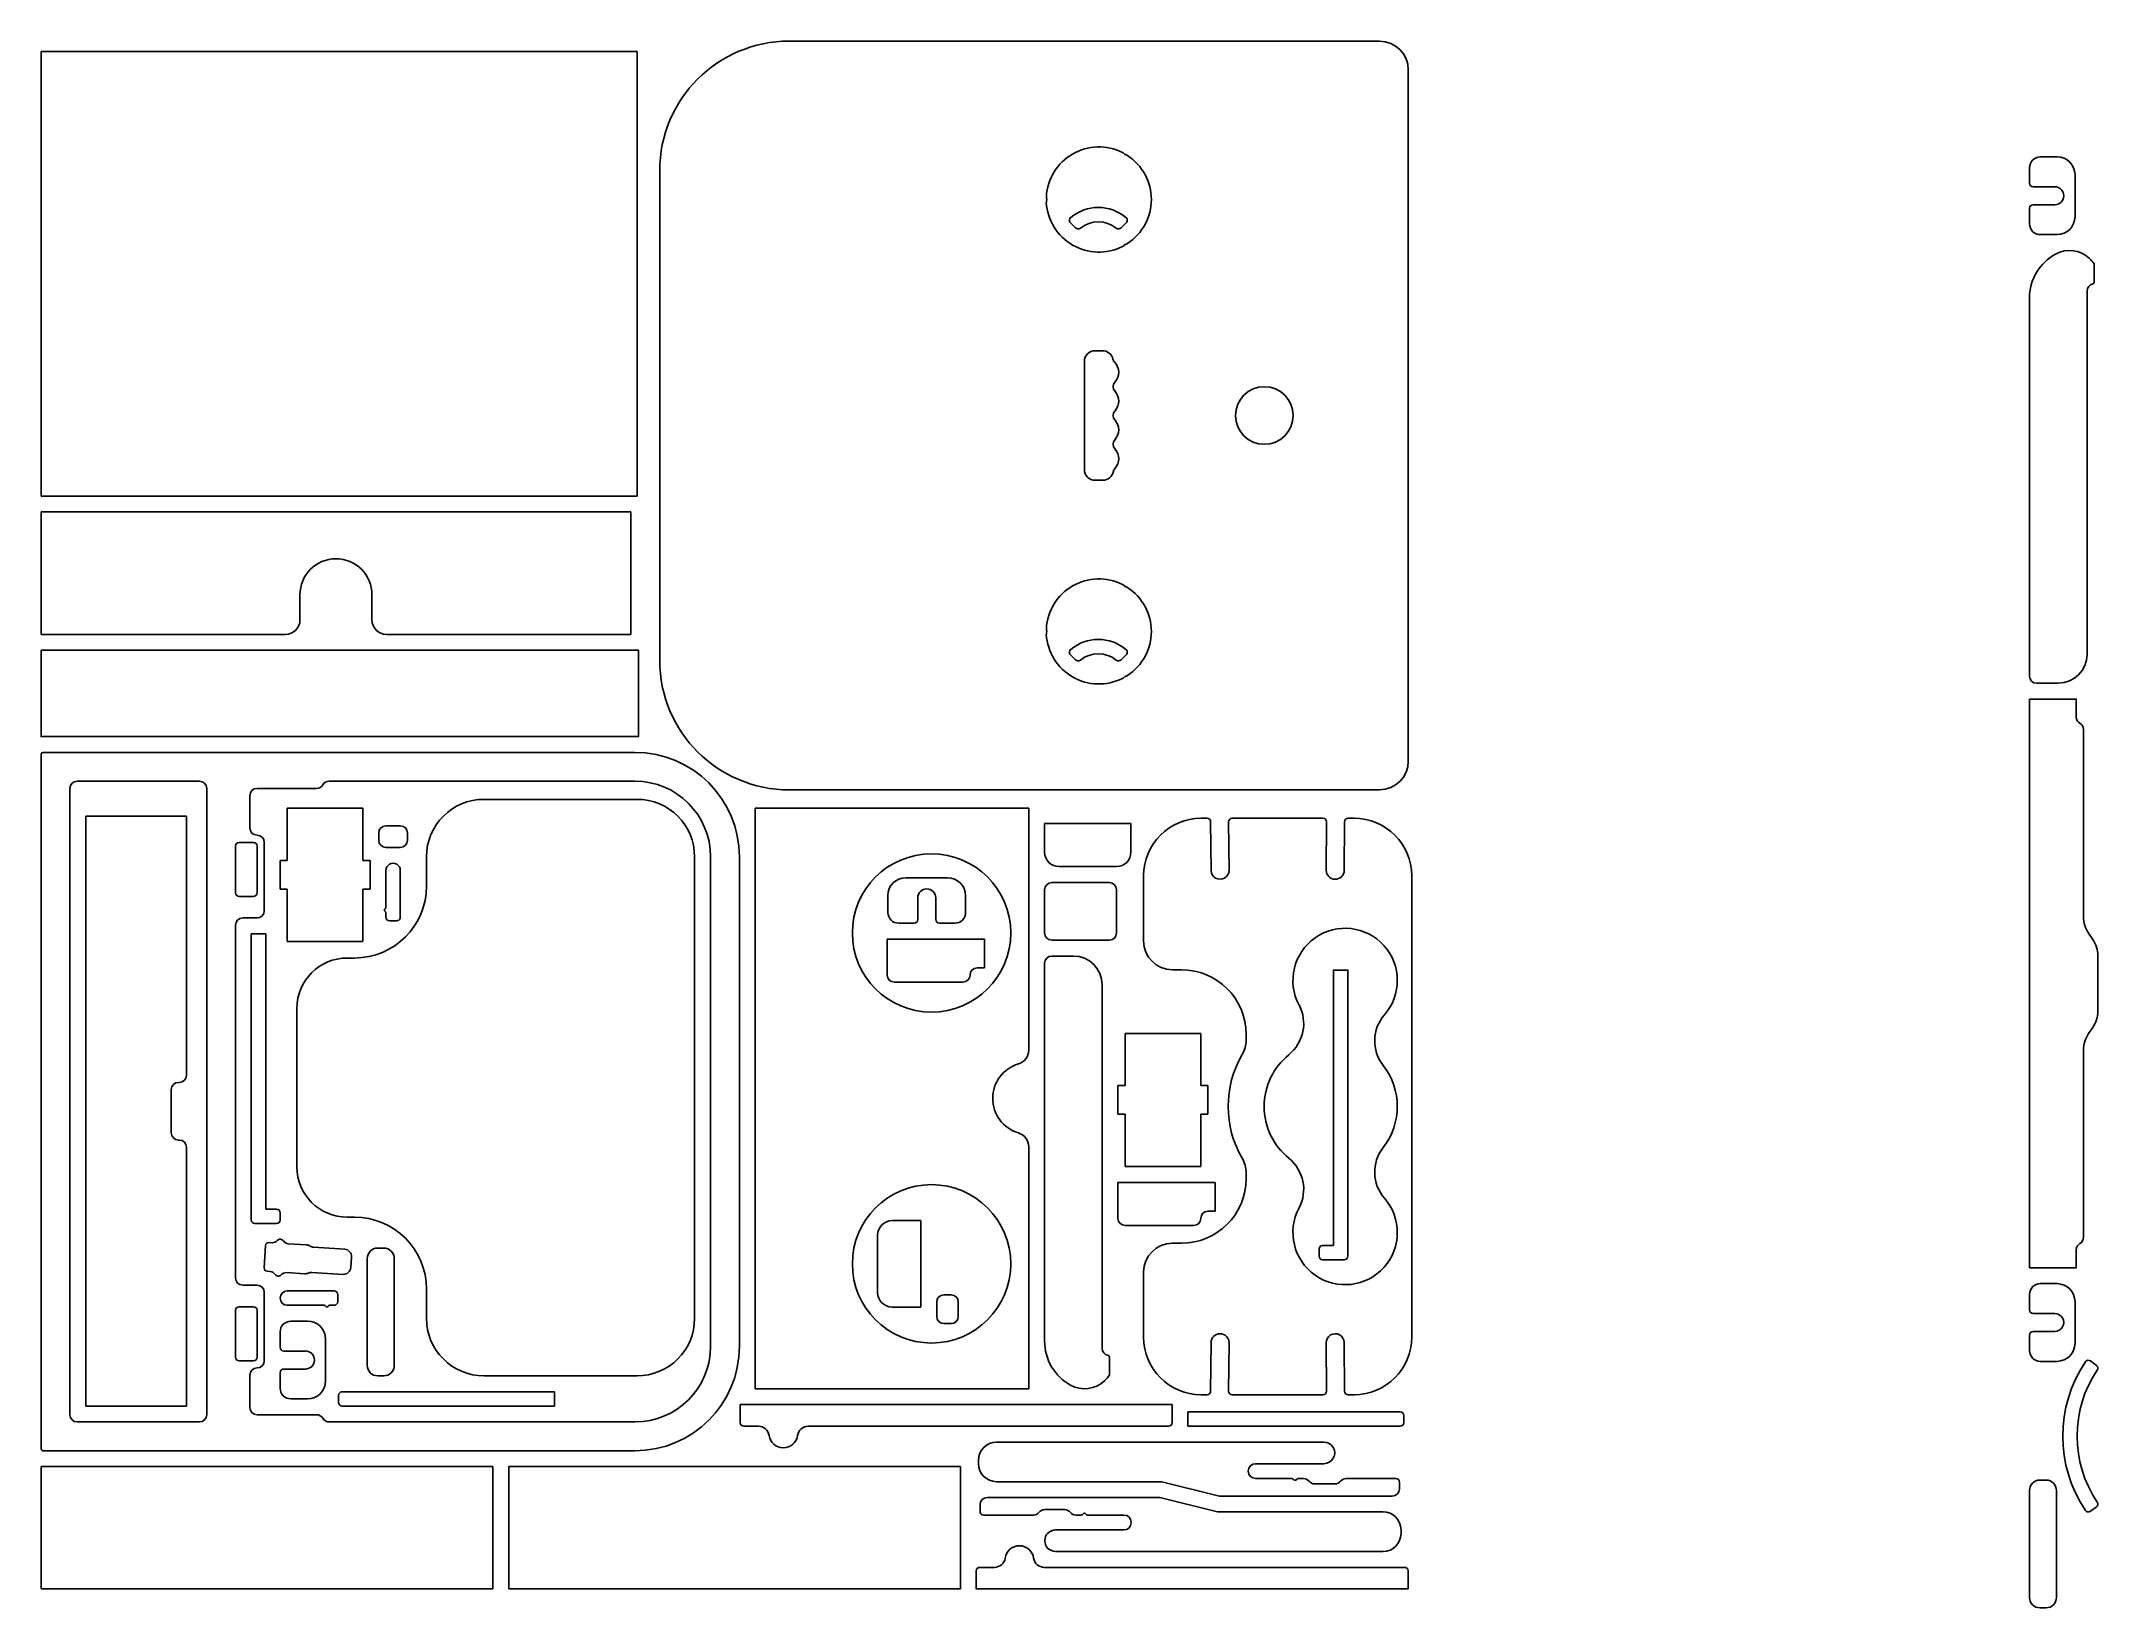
# Model space of a CAD drawing. Header units: inches. Extents: x 0 to 71.4, y -0.7 to 53.7.
import ezdxf

# ---------------------------------------------------------------- set-up
doc = ezdxf.new("R2010")
doc.units = ezdxf.units.IN
doc.header["$MEASUREMENT"] = 0
for name, color, linetype in [('OUTSIDE.5POLY.5BIT(3)', 7, 'Continuous'), ('SKINOUT.5POLY.5BIT(260)', 7, 'Continuous'), ('SMLOUTSIDE.5POLY.5BIT(3)', 7, 'Continuous')]:
    doc.layers.add(name, color=color, linetype=linetype)

msp = doc.modelspace()

# ---------------------------------------------------------------- linework, layer by layer
at = {"layer": 'OUTSIDE.5POLY.5BIT(3)', "color": 254}
for p, q in [((46.483, 53.75), (25.983, 53.75)), ((10.349, 53.388), (0, 53.388)), ((0, 53.388), (0, 37.95)), ((20.699, 53.388), (10.349, 53.388)), ((20.699, 37.95), (20.699, 53.388)), ((47.483, 40.75), (47.483, 52.75)), ((21.483, 49.25), (21.483, 32.25)), ((36.859, 43), (36.608, 43)), ((36.233, 42.625), (36.233, 40.75)), ((36.233, 40.75), (36.233, 38.875)), ((47.483, 28.75), (47.483, 40.75)), ((0, 37.95), (20.699, 37.95)), ((36.608, 38.5), (36.871, 38.5)), ((25.983, 27.75), (46.483, 27.75))]:
    msp.add_line(p, q, dxfattribs=at)
msp.add_circle((42.483, 40.75), 1, dxfattribs=at)
for centre, radius, start, end in [((25.983, 49.25), 4.5, 90, 180), ((46.483, 52.75), 1, 360, 90), ((36.733, 48.25), 1.825, 63.3057, 176.6943), ((37.421, 49.618), 0.294, 42.99039, 63.3057), ((37.64, 49.822), 0.0056, 222.99039, 257.04736), ((37.573, 49.53), 0.294, 56.73205, 77.04736), ((36.733, 48.25), 1.825, 303.26795, 56.73205), ((35.205, 48.163), 0.294, 162.95264, 183.26795), ((35.205, 48.338), 0.294, 176.6943, 197.00961), ((36.733, 48.25), 1.825, 183.26795, 296.6943), ((34.918, 48.251), 0.0056, 342.95264, 17.00961), ((37.421, 46.882), 0.294, 296.6943, 317.00961), ((37.64, 46.678), 0.0056, 102.95265, 137.00961), ((37.573, 46.97), 0.294, 282.95264, 303.26795), ((36.608, 42.625), 0.375, 90, 180), ((36.859, 42.625), 0.375, 13.04461, 90), ((37.468, 42.766), 0.25, 193.04461, 223.47921), ((36.924, 42.25), 0.5, 318.18969, 43.47921), ((37.483, 41.75), 0.25, 138.18969, 221.81031), ((36.924, 41.25), 0.5, 318.18969, 41.81031), ((37.483, 40.75), 0.25, 138.18969, 221.81031), ((36.924, 40.25), 0.5, 318.18969, 41.81031), ((37.483, 39.75), 0.25, 138.18969, 221.81031), ((36.924, 39.25), 0.5, 318.18969, 41.81031), ((36.608, 38.875), 0.375, 180, 270), ((36.871, 38.875), 0.375, 270, 348.46304), ((37.483, 38.75), 0.25, 138.18969, 168.46304), ((36.733, 33.25), 1.825, 63.3057, 176.6943), ((37.421, 34.618), 0.294, 42.99039, 63.3057), ((37.64, 34.822), 0.0056, 222.99039, 257.04735), ((37.573, 34.53), 0.294, 56.73205, 77.04736), ((36.733, 33.25), 1.825, 303.26795, 56.73205), ((35.205, 33.163), 0.294, 162.95264, 183.26795), ((35.205, 33.338), 0.294, 176.6943, 197.00961), ((36.733, 33.25), 1.825, 183.26795, 296.6943), ((34.918, 33.251), 0.0056, 342.95265, 17.00961), ((25.983, 32.25), 4.5, 180, 270), ((37.421, 31.882), 0.294, 296.6943, 317.00961), ((37.64, 31.678), 0.0056, 102.95264, 137.00961), ((37.573, 31.97), 0.294, 282.95264, 303.26795), ((46.483, 28.75), 1, 270, 360)]:
    msp.add_arc(centre, radius, start, end, dxfattribs=at)
at = {"layer": 'SKINOUT.5POLY.5BIT(260)', "color": 141, "true_color": 0xaaeaff}
for p, q in [((69.057, 49.356), (69.057, 48.819)), ((70.013, 49.731), (69.432, 49.731)), ((69.182, 48.694), (69.935, 48.694)), ((70.638, 48.381), (70.638, 49.106)), ((69.057, 47.944), (69.057, 47.406)), ((69.935, 48.069), (69.182, 48.069)), ((70.638, 47.656), (70.638, 48.381)), ((35.749, 47.443), (35.927, 47.266)), ((37.508, 47.266), (37.685, 47.443)), ((69.432, 47.031), (70.013, 47.031)), ((71.307, 45.379), (71.307, 46.011)), ((71.057, 32.452), (71.057, 45.073)), ((69.057, 44.823), (69.057, 39.377)), ((69.057, 39.377), (69.057, 31.702)), ((10.241, 37.4), (0, 37.4)), ((0, 37.4), (0, 33.15)), ((20.48, 37.4), (10.241, 37.4)), ((20.48, 33.15), (20.48, 37.4)), ((8.99, 33.65), (8.99, 34.525)), ((11.49, 34.525), (11.49, 33.65)), ((0, 33.15), (8.49, 33.15)), ((11.99, 33.15), (20.48, 33.15)), ((0, 32.599), (0, 29.601)), ((20.749, 32.6), (0.001, 32.6)), ((20.75, 29.601), (20.75, 32.599)), ((35.749, 32.443), (35.927, 32.266)), ((37.508, 32.266), (37.685, 32.443)), ((69.307, 31.452), (70.057, 31.452)), ((70.681, 30.902), (69.057, 30.902)), ((69.057, 30.902), (69.057, 21.027)), ((70.682, 30.277), (70.682, 30.901)), ((0.001, 29.6), (10.376, 29.6)), ((10.376, 29.6), (20.749, 29.6)), ((70.932, 23.338), (70.932, 29.844)), ((0, 28.988), (0, 16.925)), ((20.625, 29.05), (0.063, 29.05)), ((5.5, 28.05), (1.25, 28.05)), ((20.625, 28.05), (10, 28.05)), ((1, 27.8), (1, 6.05)), ((5.75, 16.925), (5.75, 27.8)), ((7.25, 27.55), (7.25, 26.425)), ((9.567, 27.8), (7.5, 27.8)), ((20.696, 27.42), (15.383, 27.42)), ((5.05, 26.83), (1.55, 26.83)), ((1.55, 26.83), (1.55, 16.59)), ((5.05, 17.84), (5.05, 26.83)), ((11.175, 27.109), (8.55, 27.109)), ((8.55, 27.109), (8.55, 25.297)), ((11.175, 25.297), (11.175, 27.109)), ((12.225, 26.501), (11.975, 26.501)), ((12.475, 26.501), (12.225, 26.501)), ((36.349, 26.586), (34.85, 26.586)), ((34.85, 26.586), (34.85, 25.586)), ((37.85, 26.586), (36.349, 26.586)), ((37.85, 25.586), (37.85, 26.586)), ((40.493, 26.764), (40.288, 26.764)), ((40.631, 24.954), (40.618, 26.64)), ((41.243, 26.638), (41.256, 24.959)), ((44.519, 26.764), (41.368, 26.764)), ((44.631, 24.959), (44.644, 26.638)), ((45.27, 26.64), (45.256, 24.954)), ((45.6, 26.764), (45.395, 26.764)), ((6.75, 25.8), (6.75, 24.175)), ((7.375, 25.925), (6.875, 25.925)), ((7.5, 24.988), (7.5, 25.8)), ((7.75, 25.925), (7.75, 23.55)), ((11.725, 26.251), (11.725, 26.001)), ((11.975, 25.751), (12.475, 25.751)), ((12.725, 26.001), (12.725, 26.251)), ((8.55, 25.297), (8.3, 25.297)), ((8.3, 25.297), (8.3, 24.297)), ((11.425, 25.297), (11.175, 25.297)), ((11.425, 24.297), (11.425, 25.297)), ((13.383, 25.42), (13.383, 24.41)), ((22.696, 17.411), (22.696, 25.42)), ((23.25, 8.425), (23.25, 25.425)), ((24.25, 8.425), (24.25, 25.425)), ((35.35, 25.086), (37.35, 25.086)), ((7.5, 24.175), (7.5, 24.988)), ((8.3, 24.297), (8.55, 24.297)), ((8.55, 24.297), (8.55, 22.484)), ((11.175, 22.484), (11.175, 24.297)), ((11.175, 24.297), (11.425, 24.297)), ((11.975, 24.951), (11.975, 23.675)), ((12.475, 24.138), (12.475, 24.951)), ((30.758, 24.7), (30.033, 24.7)), ((31.482, 24.7), (30.758, 24.7)), ((36.1, 24.529), (35.1, 24.529)), ((37.1, 24.529), (36.1, 24.529)), ((38.288, 24.764), (38.288, 22.504)), ((47.6, 16.753), (47.6, 24.764)), ((6.875, 24.05), (7.375, 24.05)), ((12.475, 23.326), (12.475, 24.138)), ((29.408, 24.075), (29.408, 23.494)), ((30.445, 23.244), (30.445, 23.997)), ((31.07, 23.997), (31.07, 23.244)), ((32.107, 23.494), (32.107, 24.075)), ((34.85, 24.279), (34.85, 22.779)), ((37.35, 22.779), (37.35, 24.279)), ((6.75, 23.05), (6.75, 16.925)), ((7.5, 23.3), (7, 23.3)), ((11.975, 23.477), (11.975, 23.326)), ((12.1, 23.201), (12.35, 23.201)), ((29.783, 23.119), (30.32, 23.119)), ((31.195, 23.119), (31.732, 23.119)), ((7.3, 22.749), (7.3, 17.655)), ((7.799, 22.75), (7.301, 22.75)), ((7.8, 13.187), (7.8, 22.749)), ((8.55, 22.484), (11.175, 22.484)), ((31.073, 22.569), (29.385, 22.569)), ((29.385, 22.569), (29.385, 21.319)), ((32.76, 22.569), (31.073, 22.569)), ((32.76, 21.57), (32.76, 22.569)), ((35.1, 22.529), (37.1, 22.529)), ((71.255, 22.557), (71.108, 22.771)), ((10.883, 21.91), (10.633, 21.91)), ((32.51, 21.569), (32.759, 21.569)), ((34.85, 21.729), (34.85, 14.054)), ((35.85, 21.979), (35.1, 21.979)), ((39.288, 21.504), (39.6, 21.504)), ((44.883, 21.491), (44.883, 11.929)), ((45.382, 21.492), (44.884, 21.492)), ((45.383, 16.397), (45.383, 21.491)), ((71.431, 20.064), (71.431, 21.99)), ((29.635, 21.069), (32.01, 21.069)), ((36.85, 8.358), (36.85, 20.979)), ((69.057, 21.027), (69.057, 11.152)), ((8.883, 20.16), (8.883, 14.66)), ((40.275, 19.294), (37.65, 19.294)), ((37.65, 19.294), (37.65, 17.482)), ((40.275, 17.482), (40.275, 19.294)), ((71.108, 19.283), (71.255, 19.498)), ((41.85, 19.254), (41.85, 19.059)), ((70.932, 12.21), (70.932, 18.717)), ((4.519, 15.84), (4.519, 17.34)), ((4.769, 17.59), (4.8, 17.59)), ((7.3, 17.655), (7.3, 12.812)), ((22.696, 9.4), (22.696, 17.411)), ((37.65, 17.482), (37.4, 17.482)), ((37.4, 17.482), (37.4, 16.482)), ((40.525, 17.482), (40.275, 17.482)), ((40.525, 16.482), (40.525, 17.482)), ((0, 16.925), (0, 4.863)), ((1.55, 16.59), (1.55, 6.35)), ((5.75, 6.05), (5.75, 16.925)), ((6.75, 16.925), (6.75, 10.8)), ((37.4, 16.482), (37.65, 16.482)), ((37.65, 16.482), (37.65, 14.669)), ((40.275, 14.669), (40.275, 16.482)), ((40.275, 16.482), (40.525, 16.482)), ((47.6, 8.744), (47.6, 16.753)), ((45.383, 11.554), (45.383, 16.397)), ((4.8, 15.59), (4.769, 15.59)), ((5.05, 6.35), (5.05, 15.34)), ((37.65, 14.669), (40.275, 14.669)), ((41.85, 14.449), (41.85, 14.254)), ((34.85, 14.054), (34.85, 8.608)), ((39.088, 14.119), (37.4, 14.119)), ((37.4, 14.119), (37.4, 12.869)), ((40.775, 14.119), (39.088, 14.119)), ((40.775, 13.12), (40.775, 14.119)), ((8.175, 13.187), (7.8, 13.187)), ((8.3, 12.812), (8.3, 13.062)), ((10.633, 12.91), (10.883, 12.91)), ((40.525, 13.119), (40.774, 13.119)), ((7.425, 12.687), (8.175, 12.687)), ((29.053, 12.289), (29.053, 10.289)), ((30.553, 12.789), (29.553, 12.789)), ((30.553, 11.289), (30.553, 12.789)), ((37.65, 12.619), (40.025, 12.619)), ((7.796, 11.927), (7.745, 11.148)), ((8.023, 12.022), (7.912, 12.029)), ((9.223, 11.944), (8.581, 11.986)), ((10.543, 11.796), (9.461, 11.866)), ((10.752, 11.156), (10.776, 11.531)), ((11.325, 11.473), (11.325, 9.618)), ((11.898, 11.838), (11.69, 11.838)), ((12.263, 7.765), (12.263, 11.473)), ((39.6, 12.004), (39.288, 12.004)), ((44.383, 11.804), (44.383, 11.554)), ((44.883, 11.929), (44.508, 11.929)), ((44.508, 11.429), (45.258, 11.429)), ((70.682, 11.153), (70.682, 11.777)), ((7.847, 11.032), (7.958, 11.024)), ((8.516, 10.988), (9.159, 10.947)), ((9.404, 10.993), (9.945, 10.958)), ((9.945, 10.958), (10.487, 10.923)), ((30.553, 9.789), (30.553, 11.289)), ((38.288, 11.004), (38.288, 8.744)), ((69.057, 11.152), (70.681, 11.152)), ((7, 10.55), (7.5, 10.55)), ((7.75, 10.3), (7.75, 7.925)), ((9.363, 10.349), (8.55, 10.349)), ((10.175, 10.349), (9.363, 10.349)), ((10.3, 9.974), (10.3, 10.224)), ((13.383, 10.41), (13.383, 9.4)), ((31.603, 10.212), (31.353, 10.212)), ((69.057, 10.227), (69.057, 9.69)), ((70.013, 10.602), (69.432, 10.602)), ((6.75, 9.675), (6.75, 8.05)), ((7.375, 9.8), (6.875, 9.8)), ((7.5, 8.863), (7.5, 9.675)), ((8.55, 9.849), (9.826, 9.849)), ((9.256, 9.299), (8.675, 9.299)), ((10.024, 9.849), (10.175, 9.849)), ((11.325, 9.618), (11.325, 7.765)), ((29.553, 9.789), (30.553, 9.789)), ((31.103, 9.962), (31.103, 9.713)), ((31.103, 9.713), (31.103, 9.462)), ((31.853, 9.462), (31.853, 9.962)), ((69.182, 9.565), (69.935, 9.565)), ((70.638, 9.253), (70.638, 9.977)), ((7.5, 8.05), (7.5, 8.863)), ((8.3, 8.924), (8.3, 8.387)), ((9.881, 7.95), (9.881, 8.674)), ((31.353, 9.212), (31.603, 9.212)), ((69.057, 8.815), (69.057, 8.278)), ((69.935, 8.94), (69.182, 8.94)), ((70.638, 8.528), (70.638, 9.253)), ((6.875, 7.925), (7.375, 7.925)), ((8.425, 8.262), (9.178, 8.262)), ((9.881, 7.225), (9.881, 7.95)), ((37.1, 7.421), (37.1, 8.052)), ((40.618, 6.868), (40.631, 8.553)), ((41.256, 8.548), (41.243, 6.87)), ((44.644, 6.87), (44.631, 8.548)), ((45.256, 8.553), (45.27, 6.868)), ((69.432, 7.903), (70.013, 7.903)), ((71.377, 7.773), (71.174, 7.918)), ((7.25, 7.425), (7.25, 6.3)), ((8.3, 7.512), (8.3, 6.975)), ((9.178, 7.637), (8.425, 7.637)), ((11.69, 7.4), (11.898, 7.4)), ((15.383, 7.4), (20.696, 7.4)), ((8.675, 6.6), (9.256, 6.6)), ((10.332, 6.725), (10.332, 6.475)), ((17.832, 6.85), (10.457, 6.85)), ((17.832, 6.35), (17.832, 6.85)), ((40.288, 6.744), (40.493, 6.744)), ((41.368, 6.744), (44.519, 6.744)), ((45.395, 6.744), (45.6, 6.744)), ((1.25, 5.8), (5.5, 5.8)), ((1.55, 6.35), (5.05, 6.35)), ((7.5, 6.05), (9.567, 6.05)), ((10, 5.8), (20.625, 5.8)), ((10.457, 6.35), (14.082, 6.35)), ((14.082, 6.35), (17.832, 6.35)), ((24.278, 6.399), (24.278, 5.775)), ((31.778, 6.4), (24.279, 6.4)), ((39.277, 6.4), (31.778, 6.4)), ((39.278, 5.775), (39.278, 6.399)), ((47.203, 6.15), (39.828, 6.15)), ((39.828, 6.15), (39.828, 5.65)), ((47.328, 5.775), (47.328, 6.025)), ((24.403, 5.65), (24.912, 5.65)), ((26.644, 5.65), (39.153, 5.65)), ((38.866, 5.1), (33.18, 5.1)), ((44.551, 5.1), (38.866, 5.1)), ((39.828, 5.65), (43.577, 5.65)), ((43.577, 5.65), (47.203, 5.65)), ((0.063, 4.8), (20.625, 4.8)), ((32.555, 4.475), (32.555, 4.35)), ((42.176, 4.35), (44.551, 4.35)), ((15.687, 4.25), (0, 4.25)), ((0, 4.25), (0, 0)), ((15.687, 0), (15.687, 4.25)), ((24.487, 4.25), (16.238, 4.25)), ((16.238, 4.25), (16.238, 0)), ((31.925, 4.25), (24.487, 4.25)), ((31.925, 0), (31.925, 4.25)), ((33.18, 3.725), (38.926, 3.725)), ((38.926, 3.725), (40.926, 3.225)), ((41.926, 4.085), (41.926, 4.1)), ((43.443, 3.835), (42.176, 3.835)), ((43.84, 3.835), (43.659, 3.835)), ((44.934, 3.648), (44.231, 3.648)), ((47.051, 3.835), (45.324, 3.835)), ((47.176, 3.475), (47.176, 3.71)), ((69.629, 3.78), (69.422, 3.78)), ((32.608, 2.925), (32.608, 2.69)), ((38.858, 3.175), (32.858, 3.175)), ((40.858, 2.675), (38.858, 3.175)), ((40.926, 3.225), (46.926, 3.225)), ((69.057, 3.415), (69.057, 1.561)), ((69.994, -0.292), (69.994, 3.415)), ((32.733, 2.565), (34.46, 2.565)), ((34.85, 2.753), (35.554, 2.753)), ((35.944, 2.565), (36.125, 2.565)), ((36.342, 2.565), (37.608, 2.565)), ((37.858, 2.315), (37.858, 2.3)), ((46.604, 2.675), (40.858, 2.675)), ((71.174, 2.697), (71.377, 2.842)), ((37.608, 2.05), (35.233, 2.05)), ((47.229, 1.925), (47.229, 2.05)), ((69.057, 1.561), (69.057, -0.292)), ((33.109, 0.75), (32.6, 0.75)), ((47.35, 0.75), (34.841, 0.75)), ((35.233, 1.3), (40.918, 1.3)), ((40.918, 1.3), (46.604, 1.3)), ((0, 0), (7.437, 0)), ((7.437, 0), (15.687, 0)), ((16.238, 0), (31.925, 0)), ((32.475, 0.625), (32.475, 0.001)), ((32.476, 0), (39.975, 0)), ((39.975, 0), (47.474, 0)), ((47.475, 0.001), (47.475, 0.625)), ((69.422, -0.657), (69.629, -0.657))]:
    msp.add_line(p, q, dxfattribs=at)
for centre, radius, start, end in [((69.432, 49.356), 0.375, 90, 180), ((70.013, 49.106), 0.625, 0, 90), ((69.182, 48.819), 0.125, 180, 270), ((69.935, 48.381), 0.313, 270.00003, 89.99997), ((36.717, 46.475), 1.5, 50.21591, 129.78409), ((69.182, 47.944), 0.125, 90, 180), ((35.837, 47.532), 0.125, 129.78409, 225), ((36.015, 47.354), 0.125, 225, 308.62063), ((36.717, 46.475), 1, 51.37937, 128.62063), ((37.419, 47.354), 0.125, 231.37937, 315), ((37.597, 47.532), 0.125, 315, 50.21591), ((69.432, 47.406), 0.375, 180, 270), ((70.013, 47.656), 0.625, 270, 360), ((70.445, 45.48), 1, 46.34923, 118.83601), ((70.807, 44.823), 1.75, 118.83601, 180), ((70.057, 45.073), 1.563, 36.8699, 46.34923), ((71.307, 45.073), 0.25, 101.53696, 180), ((71.244, 45.379), 0.0625, 281.53696, 360), ((10.24, 34.525), 1.25, 0.00004, 179.99996), ((8.49, 33.65), 0.5, 270, 360), ((11.99, 33.65), 0.5, 180, 270), ((36.717, 31.475), 1.5, 50.21591, 129.78409), ((0.001, 32.599), 0.001, 89.99999, 180.00001), ((20.749, 32.599), 0.001, 359.99999, 90.00001), ((35.837, 32.532), 0.125, 129.78409, 225), ((36.015, 32.354), 0.125, 225, 308.62063), ((36.717, 31.475), 1, 51.37937, 128.62063), ((37.419, 32.354), 0.125, 231.37937, 315), ((37.597, 32.532), 0.125, 315, 50.21591), ((70.057, 32.452), 1, 270, 360), ((69.307, 31.702), 0.25, 180, 270), ((70.681, 30.901), 0.001, 359.9999, 90.0001), ((70.932, 30.277), 0.25, 180, 240), ((70.682, 29.844), 0.25, 360, 60), ((0.001, 29.601), 0.001, 180, 270), ((20.749, 29.601), 0.001, 270, 0), ((0.063, 28.988), 0.0625, 90, 180), ((20.625, 25.425), 3.625, 0, 90), ((1.25, 27.8), 0.25, 90, 180), ((5.5, 27.8), 0.25, 0, 90), ((9.567, 28.05), 0.25, 270, 330), ((10, 27.8), 0.25, 90, 150), ((20.625, 25.425), 2.625, 0, 90), ((7.5, 27.55), 0.25, 90, 180), ((15.383, 25.42), 2, 90, 180), ((20.696, 25.42), 2, 360, 90), ((11.975, 26.251), 0.25, 90, 180), ((12.475, 26.251), 0.25, 0, 90), ((40.288, 24.764), 2, 90, 180), ((40.493, 26.639), 0.125, 0.45181, 90), ((41.368, 26.639), 0.125, 90, 180.45181), ((44.519, 26.639), 0.125, 359.54819, 90), ((45.395, 26.639), 0.125, 90, 179.54819), ((45.6, 24.764), 2, 0, 90), ((6.875, 25.8), 0.125, 90, 180), ((7.5, 26.425), 0.25, 180, 270), ((7.375, 25.8), 0.125, 360, 90), ((7.5, 25.925), 0.25, 360, 90), ((11.975, 26.001), 0.25, 180, 270), ((12.475, 26.001), 0.25, 270, 360), ((12.225, 24.951), 0.25, 359.99981, 180.00019), ((35.35, 25.586), 0.5, 180, 270), ((37.35, 25.586), 0.5, 270, 360), ((10.883, 24.41), 2.5, 270, 360), ((30.033, 24.075), 0.625, 90, 180), ((30.757, 23.997), 0.313, 0.00006, 179.99994), ((31.482, 24.075), 0.625, 0, 90), ((35.1, 24.279), 0.25, 90, 180), ((37.1, 24.279), 0.25, 0, 90), ((40.944, 24.957), 0.313, 180.45179, 0.45183), ((44.944, 24.957), 0.313, 179.54824, 359.54815), ((6.875, 24.175), 0.125, 180, 270), ((7.375, 24.175), 0.125, 270, 0), ((11.975, 23.576), 0.0547, 122.23095, 237.76905), ((11.913, 23.675), 0.0625, 302.23095, 0), ((7, 23.05), 0.25, 90, 180), ((7.5, 23.55), 0.25, 270, 360), ((11.913, 23.477), 0.0625, 360, 57.76905), ((12.1, 23.326), 0.125, 180, 270), ((12.35, 23.326), 0.125, 270, 360), ((29.783, 23.494), 0.375, 180, 270), ((30.32, 23.244), 0.125, 270, 0), ((31.195, 23.244), 0.125, 180, 270), ((31.732, 23.494), 0.375, 270, 360), ((45.288, 21.129), 1.813, 318.96246, 207.99793), ((71.932, 23.338), 1, 180, 214.50852), ((7.301, 22.749), 0.001, 89.99997, 180.00003), ((7.799, 22.749), 0.001, 359.99998, 90.00002), ((35.1, 22.779), 0.25, 180, 270), ((37.1, 22.779), 0.25, 270, 360), ((39.288, 22.504), 1, 180, 270), ((70.431, 21.99), 1, 360, 34.50852), ((10.633, 20.16), 1.75, 90, 180), ((32.51, 21.319), 0.25, 90, 180), ((32.759, 21.57), 0.001, 269.99999, 0.00001), ((35.1, 21.729), 0.25, 90, 180), ((35.85, 20.979), 1, 0, 90), ((39.6, 19.254), 2.25, 360, 90), ((44.884, 21.491), 0.001, 90.00003, 179.99997), ((45.382, 21.491), 0.001, 359.99997, 90.00003), ((29.635, 21.319), 0.25, 180, 270), ((32.01, 21.319), 0.25, 270, 0), ((42.466, 19.629), 1.383, 308.91557, 27.99793), ((70.431, 20.064), 1, 325.49148, 360), ((47.698, 19.031), 1.383, 138.96246, 218.04483), ((40.85, 19.059), 1, 329.65666, 360), ((71.932, 18.717), 1, 145.49148, 180), ((44.788, 16.754), 3.563, 149.65666, 210.34334), ((44.788, 16.754), 2.312, 128.91557, 231.08443), ((44.788, 16.754), 2.313, 321.95517, 38.04483), ((4.769, 17.34), 0.25, 90, 180), ((4.8, 17.84), 0.25, 270, 360), ((4.769, 15.84), 0.25, 180, 270), ((4.8, 15.34), 0.25, 0, 90), ((47.698, 14.476), 1.383, 141.95517, 221.03754), ((10.633, 14.66), 1.75, 180, 270), ((40.85, 14.449), 1, 360, 30.34334), ((42.466, 13.879), 1.383, 332.00207, 51.08443), ((39.6, 14.254), 2.25, 270, 360), ((8.175, 13.062), 0.125, 360, 90), ((10.883, 10.41), 2.5, 360, 90), ((37.65, 12.869), 0.25, 180, 270), ((40.025, 12.869), 0.25, 270, 0), ((40.525, 12.869), 0.25, 90, 180), ((40.774, 13.12), 0.001, 270.00001, 359.99999), ((45.288, 12.379), 1.813, 152.00207, 41.03754), ((7.425, 12.812), 0.125, 180, 270), ((8.175, 12.812), 0.125, 270, 360), ((8.302, 12.004), 0.141, 38.10343, 134.4828), ((29.553, 12.289), 0.5, 90, 180), ((70.682, 12.21), 0.25, 300, 0), ((7.905, 11.92), 0.109, 86.29311, 176.29311), ((8.023, 12.261), 0.238, 269.93574, 319.09151), ((8.611, 12.222), 0.238, 213.49472, 262.65048), ((9.207, 11.695), 0.25, 57.33809, 86.29311), ((9.477, 12.116), 0.25, 237.33809, 266.29311), ((10.527, 11.547), 0.25, 356.29311, 86.29311), ((11.69, 11.473), 0.365, 90, 180), ((11.898, 11.473), 0.365, 360, 90), ((39.288, 11.004), 1, 90, 180), ((44.508, 11.804), 0.125, 90, 180), ((44.508, 11.554), 0.125, 180, 270), ((45.258, 11.554), 0.125, 270, 0), ((70.932, 11.777), 0.25, 120, 180), ((7, 10.8), 0.25, 180, 270), ((7.855, 11.141), 0.109, 176.29311, 266.29311), ((7.928, 10.788), 0.238, 33.49472, 82.65048), ((8.237, 11.006), 0.141, 218.10343, 314.4828), ((8.516, 10.75), 0.238, 89.93574, 139.09151), ((9.175, 11.196), 0.25, 266.29311, 295.24814), ((9.388, 10.744), 0.25, 86.29311, 115.24814), ((10.503, 11.173), 0.25, 266.29311, 356.29311), ((70.681, 11.153), 0.001, 269.99999, 0.00001), ((7.5, 10.3), 0.25, 360, 90), ((8.55, 10.099), 0.25, 90.00011, 269.99989), ((10.175, 10.224), 0.125, 360, 90), ((29.553, 10.289), 0.5, 180, 270), ((31.353, 9.962), 0.25, 90, 180), ((31.603, 9.962), 0.25, 0, 90), ((69.432, 10.227), 0.375, 90, 180), ((70.013, 9.977), 0.625, 0, 90), ((6.875, 9.675), 0.125, 90, 180), ((7.375, 9.675), 0.125, 360, 90), ((8.675, 8.924), 0.375, 90, 180), ((9.256, 8.674), 0.625, 360, 90), ((9.826, 9.787), 0.0625, 32.23095, 90), ((9.925, 9.849), 0.0547, 212.23095, 327.76905), ((10.024, 9.787), 0.0625, 90, 147.76905), ((10.175, 9.974), 0.125, 270, 0), ((15.383, 9.4), 2, 180, 270), ((20.696, 9.4), 2, 270, 360), ((31.353, 9.462), 0.25, 180, 270), ((31.603, 9.462), 0.25, 270, 360), ((69.182, 9.69), 0.125, 180, 270), ((69.935, 9.253), 0.313, 269.99994, 90.00006), ((36.6, 8.608), 1.75, 180, 241.16399), ((40.288, 8.744), 2, 180, 270), ((40.944, 8.551), 0.313, 359.54821, 179.54817), ((44.944, 8.551), 0.313, 0.45179, 180.45183), ((45.6, 8.744), 2, 270, 0), ((69.182, 8.815), 0.125, 90, 180), ((6.875, 8.05), 0.125, 180, 270), ((7.375, 8.05), 0.125, 270, 0), ((7.5, 7.925), 0.25, 270, 0), ((8.425, 8.387), 0.125, 180, 270), ((9.178, 7.95), 0.313, 270.00006, 89.99994), ((20.625, 8.425), 3.625, 270, 0), ((20.625, 8.425), 2.625, 270, 360), ((37.1, 8.358), 0.25, 180, 258.46304), ((37.038, 8.052), 0.0625, 360, 78.46304), ((69.432, 8.278), 0.375, 180, 270), ((70.013, 8.528), 0.625, 270, 0), ((74.837, 5.307), 4.625, 146.11862, 213.88138), ((71.101, 7.816), 0.125, 54.52687, 146.11862), ((7.5, 7.425), 0.25, 90, 180), ((8.425, 7.512), 0.125, 90, 180), ((9.256, 7.225), 0.625, 270, 0), ((11.69, 7.765), 0.365, 180, 270), ((11.898, 7.765), 0.365, 270, 360), ((36.238, 7.951), 1, 241.16399, 313.65077), ((35.85, 8.358), 1.563, 313.65077, 323.1301), ((74.837, 5.307), 4.125, 146.21228, 213.78772), ((71.305, 7.671), 0.125, 326.21228, 54.52687), ((8.675, 6.975), 0.375, 180, 270), ((10.457, 6.725), 0.125, 90, 180), ((10.457, 6.475), 0.125, 180, 270), ((40.493, 6.869), 0.125, 270, 359.54819), ((41.368, 6.869), 0.125, 179.54819, 270), ((44.519, 6.869), 0.125, 270, 0.45181), ((45.395, 6.869), 0.125, 180.45181, 270), ((1.25, 6.05), 0.25, 180, 270), ((5.5, 6.05), 0.25, 270, 0), ((7.5, 6.3), 0.25, 180, 270), ((9.567, 5.8), 0.25, 30, 90), ((10, 6.05), 0.25, 210, 270), ((24.279, 6.399), 0.001, 90, 180), ((24.403, 5.775), 0.125, 180, 270), ((39.153, 5.775), 0.125, 270, 0), ((39.277, 6.399), 0.001, 360, 90), ((47.203, 6.025), 0.125, 360, 90), ((47.203, 5.775), 0.125, 270, 0), ((24.912, 5.275), 0.375, 8.21321, 90), ((25.778, 5.4), 0.5, 188.21321, 351.78679), ((26.644, 5.275), 0.375, 90, 171.78679), ((33.18, 4.475), 0.625, 90, 180), ((44.551, 4.725), 0.375, 269.99989, 90.00011), ((0.063, 4.863), 0.0625, 180, 270), ((33.18, 4.35), 0.625, 180, 270), ((42.176, 4.1), 0.25, 90, 180), ((42.176, 4.085), 0.25, 180, 270), ((43.443, 3.773), 0.0625, 30, 90), ((43.551, 3.835), 0.0625, 210, 330), ((43.659, 3.773), 0.0625, 90, 150), ((43.84, 3.585), 0.25, 38.68219, 90), ((44.231, 3.898), 0.25, 218.68219, 270), ((44.934, 3.898), 0.25, 270, 321.31781), ((45.324, 3.585), 0.25, 90, 141.31781), ((47.051, 3.71), 0.125, 0, 90), ((69.422, 3.415), 0.365, 90, 180), ((69.629, 3.415), 0.365, 360, 90), ((32.858, 2.925), 0.25, 90, 180), ((46.926, 3.475), 0.25, 270, 360), ((71.305, 2.944), 0.125, 305.47313, 33.78772), ((32.733, 2.69), 0.125, 180, 270), ((34.46, 2.815), 0.25, 270, 321.31781), ((34.85, 2.503), 0.25, 90, 141.31781), ((35.554, 2.503), 0.25, 38.68219, 90), ((35.944, 2.815), 0.25, 218.68219, 270), ((36.125, 2.628), 0.0625, 270, 330), ((36.233, 2.565), 0.0625, 30, 150), ((36.342, 2.628), 0.0625, 210, 270), ((37.608, 2.315), 0.25, 0, 90), ((37.608, 2.3), 0.25, 270, 0), ((46.604, 2.05), 0.625, 360, 90), ((71.101, 2.799), 0.125, 213.88138, 305.47313), ((33.975, 1), 0.5, 8.21321, 171.78679), ((35.233, 1.675), 0.375, 90.00013, 269.99987), ((46.604, 1.925), 0.625, 270, 0), ((32.6, 0.625), 0.125, 90, 180), ((33.109, 1.125), 0.375, 270, 351.78679), ((34.841, 1.125), 0.375, 188.21321, 270), ((47.35, 0.625), 0.125, 0, 90), ((32.476, 0.001), 0.001, 180, 270), ((47.474, 0.001), 0.001, 269.99999, 0.00001), ((69.422, -0.292), 0.365, 180, 270), ((69.629, -0.292), 0.365, 270, 0)]:
    msp.add_arc(centre, radius, start, end, dxfattribs=at)
at = {"layer": 'SMLOUTSIDE.5POLY.5BIT(3)', "color": 201, "true_color": 0xeaaaff}
for p, q in [((34.3, 27.117), (24.8, 27.117)), ((24.8, 27.117), (24.8, 17.033)), ((34.3, 18.711), (34.3, 27.117)), ((24.8, 17.033), (24.8, 6.95)), ((34.3, 6.95), (34.3, 15.357)), ((24.8, 6.95), (34.3, 6.95))]:
    msp.add_line(p, q, dxfattribs=at)
for centre in [(30.925, 22.779), (30.925, 11.289)]:
    msp.add_circle(centre, 2.75, dxfattribs=at)
for centre, radius, start, end in [((33.8, 18.711), 0.5, 286.60155, 360), ((34.3, 17.034), 1.25, 106.60155, 253.39845), ((33.8, 15.357), 0.5, 360, 73.39845)]:
    msp.add_arc(centre, radius, start, end, dxfattribs=at)

doc.saveas('drawing.dxf')
